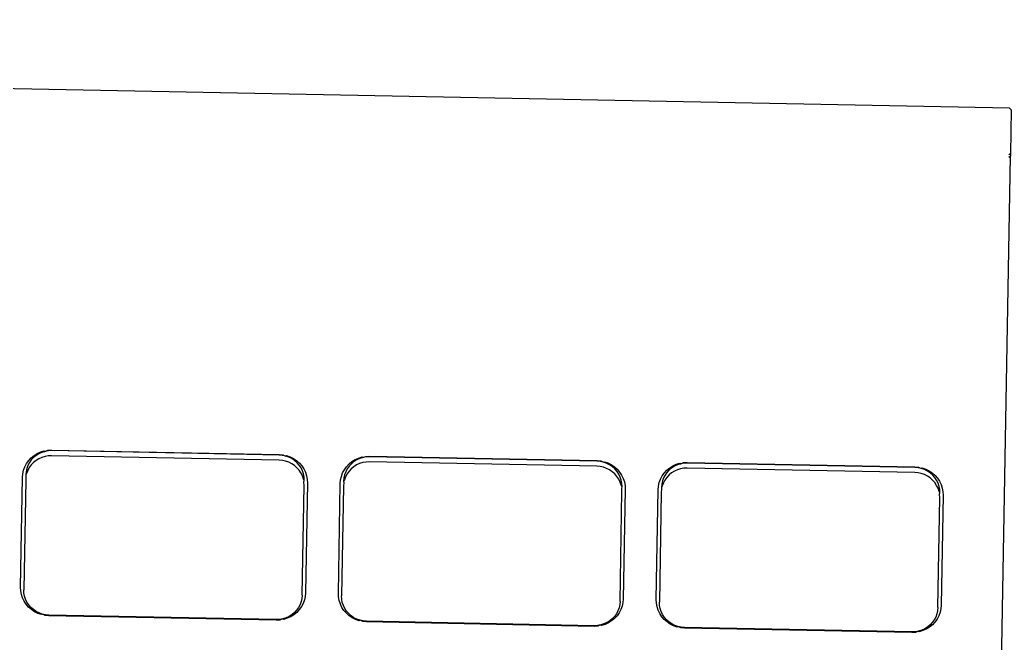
# Model space of a CAD drawing. Header units: millimetres. Extents: x 44692 to 172587, y -26854 to 14445.
# Drawn here: x 64363.5 to 64417.4, y -2970.7 to -2936.8 of the extents above; entities that cross this region are included whole.
import ezdxf

# ---------------------------------------------------------------- set-up
doc = ezdxf.new("R2010")
doc.units = ezdxf.units.MM
doc.header["$LTSCALE"] = 100
doc.layers.add('Muebles', color=112, linetype='Continuous')

msp = doc.modelspace()

# ---------------------------------------------------------------- linework, layer by layer
at = {"layer": 'Muebles'}
for p, q in [((64417.324, -2941.59), (64170.761, -2936.784)), ((64417.324, -2941.59), (64417.41, -2941.678)), ((64417.41, -2941.678), (64417.368, -2944.063)), ((64415.508, -3049.529), (64417.366, -2944.199)), ((64417.366, -2944.199), (64417.277, -2944.263)), ((64417.368, -2944.063), (64417.279, -2944.127)), ((64417.368, -2944.063), (64417.366, -2944.199)), ((64364.144, -2960.6), (64364.3, -2960.472)), ((64364.408, -2960.474), (64364.27, -2960.588)), ((64364.3, -2960.472), (64364.472, -2960.364)), ((64364.561, -2960.378), (64364.408, -2960.474)), ((64364.472, -2960.364), (64364.657, -2960.28)), ((64364.725, -2960.303), (64364.561, -2960.378)), ((64364.657, -2960.28), (64364.852, -2960.219)), ((64364.893, -2960.523), (64364.72, -2960.576)), ((64364.898, -2960.25), (64364.725, -2960.303)), ((64364.852, -2960.219), (64364.898, -2960.25)), ((64365.071, -2960.492), (64364.893, -2960.523)), ((64364.898, -2960.25), (64365.053, -2960.184)), ((64365.076, -2960.219), (64364.898, -2960.25)), ((64365.053, -2960.184), (64365.252, -2960.176)), ((64365.252, -2960.484), (64365.071, -2960.492)), ((64365.257, -2960.211), (64365.076, -2960.219)), ((64365.252, -2960.176), (64377.625, -2960.417)), ((64377.614, -2960.725), (64365.252, -2960.484)), ((64377.619, -2960.452), (64365.257, -2960.211)), ((64377.8, -2960.467), (64377.619, -2960.452)), ((64377.625, -2960.417), (64377.823, -2960.433)), ((64377.977, -2960.505), (64377.8, -2960.467)), ((64377.823, -2960.433), (64377.977, -2960.505)), ((64377.977, -2960.505), (64378.023, -2960.476)), ((64378.148, -2960.565), (64377.977, -2960.505)), ((64378.023, -2960.476), (64378.216, -2960.544)), ((64382.174, -2960.587), (64382.329, -2960.521)), ((64382.329, -2960.521), (64382.528, -2960.512)), ((64382.528, -2960.512), (64394.901, -2960.754)), ((64363.796, -2961.088), (64363.89, -2960.911)), ((64363.89, -2960.911), (64364.006, -2960.748)), ((64363.961, -2961.02), (64363.9, -2961.187)), ((64364.044, -2960.863), (64363.961, -2961.02)), ((64364.006, -2960.748), (64364.144, -2960.6)), ((64364.143, -2960.991), (64364.039, -2961.136)), ((64364.148, -2960.718), (64364.044, -2960.863)), ((64364.265, -2960.861), (64364.143, -2960.991)), ((64364.27, -2960.588), (64364.148, -2960.718)), ((64364.403, -2960.747), (64364.265, -2960.861)), ((64364.556, -2960.651), (64364.403, -2960.747)), ((64364.72, -2960.576), (64364.556, -2960.651)), ((64377.795, -2960.74), (64377.614, -2960.725)), ((64377.972, -2960.778), (64377.795, -2960.74)), ((64378.143, -2960.838), (64377.972, -2960.778)), ((64378.304, -2960.919), (64378.143, -2960.838)), ((64378.309, -2960.646), (64378.148, -2960.565)), ((64378.216, -2960.544), (64378.398, -2960.636)), ((64378.453, -2961.021), (64378.304, -2960.919)), ((64378.458, -2960.748), (64378.309, -2960.646)), ((64378.398, -2960.636), (64378.566, -2960.75)), ((64378.588, -2961.14), (64378.453, -2961.021)), ((64378.593, -2960.867), (64378.458, -2960.748)), ((64378.566, -2960.75), (64378.717, -2960.884)), ((64378.71, -2961.002), (64378.593, -2960.867)), ((64378.808, -2961.151), (64378.71, -2961.002)), ((64378.717, -2960.884), (64378.849, -2961.037)), ((64378.849, -2961.037), (64378.96, -2961.205)), ((64381.282, -2961.084), (64381.42, -2960.937)), ((64381.424, -2961.055), (64381.32, -2961.2)), ((64381.42, -2960.937), (64381.576, -2960.809)), ((64381.546, -2960.924), (64381.424, -2961.055)), ((64381.684, -2960.81), (64381.546, -2960.924)), ((64381.576, -2960.809), (64381.748, -2960.701)), ((64381.832, -2960.988), (64381.679, -2961.083)), ((64381.837, -2960.715), (64381.684, -2960.81)), ((64381.748, -2960.701), (64381.933, -2960.617)), ((64381.996, -2960.913), (64381.832, -2960.988)), ((64382.001, -2960.64), (64381.837, -2960.715)), ((64381.933, -2960.617), (64382.128, -2960.556)), ((64382.169, -2960.86), (64381.996, -2960.913)), ((64382.174, -2960.587), (64382.001, -2960.64)), ((64382.128, -2960.556), (64382.174, -2960.587)), ((64382.347, -2960.829), (64382.169, -2960.86)), ((64382.352, -2960.556), (64382.174, -2960.587)), ((64382.529, -2960.821), (64382.347, -2960.829)), ((64382.533, -2960.548), (64382.352, -2960.556)), ((64394.89, -2961.062), (64382.529, -2960.821)), ((64394.895, -2960.789), (64382.533, -2960.548)), ((64395.071, -2961.077), (64394.89, -2961.062)), ((64395.076, -2960.804), (64394.895, -2960.789)), ((64394.901, -2960.754), (64395.099, -2960.77)), ((64395.248, -2961.115), (64395.071, -2961.077)), ((64395.253, -2960.842), (64395.076, -2960.804)), ((64395.099, -2960.77), (64395.253, -2960.842)), ((64395.253, -2960.842), (64395.299, -2960.813)), ((64395.424, -2960.902), (64395.253, -2960.842)), ((64395.299, -2960.813), (64395.492, -2960.881)), ((64395.585, -2960.983), (64395.424, -2960.902)), ((64395.492, -2960.881), (64395.674, -2960.973)), ((64395.734, -2961.084), (64395.585, -2960.983)), ((64395.674, -2960.973), (64395.842, -2961.087)), ((64398.852, -2961.145), (64399.024, -2961.038)), ((64399.113, -2961.052), (64398.96, -2961.147)), ((64399.024, -2961.038), (64399.209, -2960.953)), ((64399.277, -2960.977), (64399.113, -2961.052)), ((64399.209, -2960.953), (64399.404, -2960.893)), ((64399.45, -2960.923), (64399.277, -2960.977)), ((64399.404, -2960.893), (64399.45, -2960.923)), ((64399.45, -2960.923), (64399.606, -2960.858)), ((64399.628, -2960.892), (64399.45, -2960.923)), ((64399.606, -2960.858), (64399.804, -2960.849)), ((64399.809, -2960.884), (64399.628, -2960.892)), ((64399.804, -2960.849), (64412.177, -2961.09)), ((64412.171, -2961.125), (64399.809, -2960.884)), ((64363.667, -2961.663), (64363.684, -2961.47)), ((64363.684, -2961.47), (64363.727, -2961.275)), ((64363.727, -2961.275), (64363.796, -2961.088)), ((64363.862, -2961.359), (64363.847, -2961.535)), ((64363.895, -2961.46), (64363.847, -2961.535)), ((64363.847, -2961.535), (64363.857, -2961.632)), ((64363.9, -2961.187), (64363.862, -2961.359)), ((64363.956, -2961.293), (64363.895, -2961.46)), ((64364.039, -2961.136), (64363.956, -2961.293)), ((64378.705, -2961.275), (64378.588, -2961.14)), ((64378.803, -2961.424), (64378.705, -2961.275)), ((64378.881, -2961.584), (64378.803, -2961.424)), ((64378.885, -2961.311), (64378.808, -2961.151)), ((64378.936, -2961.753), (64378.881, -2961.584)), ((64378.941, -2961.48), (64378.885, -2961.311)), ((64378.973, -2961.654), (64378.941, -2961.48)), ((64378.96, -2961.205), (64379.047, -2961.385)), ((64379.047, -2961.385), (64379.11, -2961.575)), ((64379.11, -2961.575), (64379.146, -2961.771)), ((64380.96, -2961.807), (64381.003, -2961.612)), ((64381.003, -2961.612), (64381.072, -2961.425)), ((64381.072, -2961.425), (64381.166, -2961.248)), ((64381.176, -2961.523), (64381.138, -2961.696)), ((64381.166, -2961.248), (64381.282, -2961.084)), ((64381.237, -2961.357), (64381.176, -2961.523)), ((64381.315, -2961.473), (64381.232, -2961.63)), ((64381.32, -2961.2), (64381.237, -2961.357)), ((64381.419, -2961.328), (64381.315, -2961.473)), ((64381.541, -2961.197), (64381.419, -2961.328)), ((64381.679, -2961.083), (64381.541, -2961.197)), ((64395.419, -2961.175), (64395.248, -2961.115)), ((64395.58, -2961.256), (64395.419, -2961.175)), ((64395.729, -2961.357), (64395.58, -2961.256)), ((64395.864, -2961.477), (64395.729, -2961.357)), ((64395.869, -2961.204), (64395.734, -2961.084)), ((64395.842, -2961.087), (64395.993, -2961.221)), ((64395.981, -2961.612), (64395.864, -2961.477)), ((64395.986, -2961.339), (64395.869, -2961.204)), ((64396.079, -2961.761), (64395.981, -2961.612)), ((64396.084, -2961.488), (64395.986, -2961.339)), ((64395.993, -2961.221), (64396.126, -2961.374)), ((64396.162, -2961.648), (64396.084, -2961.488)), ((64396.126, -2961.374), (64396.236, -2961.542)), ((64396.236, -2961.542), (64396.324, -2961.722)), ((64398.349, -2961.761), (64398.442, -2961.585)), ((64398.442, -2961.585), (64398.559, -2961.421)), ((64398.596, -2961.537), (64398.513, -2961.694)), ((64398.559, -2961.421), (64398.696, -2961.274)), ((64398.7, -2961.392), (64398.596, -2961.537)), ((64398.817, -2961.534), (64398.695, -2961.665)), ((64398.696, -2961.274), (64398.852, -2961.145)), ((64398.822, -2961.261), (64398.7, -2961.392)), ((64398.955, -2961.42), (64398.817, -2961.534)), ((64398.96, -2961.147), (64398.822, -2961.261)), ((64399.108, -2961.325), (64398.955, -2961.42)), ((64399.272, -2961.25), (64399.108, -2961.325)), ((64399.445, -2961.196), (64399.272, -2961.25)), ((64399.623, -2961.165), (64399.445, -2961.196)), ((64399.805, -2961.157), (64399.623, -2961.165)), ((64412.166, -2961.398), (64399.805, -2961.157)), ((64412.347, -2961.413), (64412.166, -2961.398)), ((64412.352, -2961.14), (64412.171, -2961.125)), ((64412.177, -2961.09), (64412.376, -2961.107)), ((64412.524, -2961.451), (64412.347, -2961.413)), ((64412.529, -2961.178), (64412.352, -2961.14)), ((64412.376, -2961.107), (64412.529, -2961.178)), ((64412.695, -2961.512), (64412.524, -2961.451)), ((64412.529, -2961.178), (64412.576, -2961.15)), ((64412.7, -2961.239), (64412.529, -2961.178)), ((64412.576, -2961.15), (64412.768, -2961.218)), ((64412.856, -2961.593), (64412.695, -2961.512)), ((64412.861, -2961.32), (64412.7, -2961.239)), ((64412.768, -2961.218), (64412.95, -2961.309)), ((64413.005, -2961.694), (64412.856, -2961.593)), ((64413.01, -2961.421), (64412.861, -2961.32)), ((64412.95, -2961.309), (64413.118, -2961.423)), ((64413.145, -2961.54), (64413.01, -2961.421)), ((64413.118, -2961.423), (64413.27, -2961.558)), ((64413.262, -2961.676), (64413.145, -2961.54)), ((64413.27, -2961.558), (64413.402, -2961.71)), ((64363.562, -2967.639), (64363.667, -2961.663)), ((64363.842, -2961.809), (64363.737, -2967.774)), ((64363.857, -2961.632), (64363.842, -2961.809)), ((64378.872, -2968.069), (64378.977, -2962.104)), ((64378.982, -2961.831), (64378.936, -2961.753)), ((64378.968, -2961.927), (64378.982, -2961.831)), ((64378.977, -2962.104), (64378.968, -2961.927)), ((64378.982, -2961.831), (64378.973, -2961.654)), ((64379.156, -2961.965), (64379.05, -2967.941)), ((64379.146, -2961.771), (64379.156, -2961.965)), ((64380.838, -2967.976), (64380.944, -2962)), ((64380.944, -2962), (64380.96, -2961.807)), ((64381.118, -2962.145), (64381.013, -2968.11)), ((64381.133, -2961.969), (64381.118, -2962.145)), ((64381.138, -2961.696), (64381.123, -2961.872)), ((64381.171, -2961.796), (64381.123, -2961.872)), ((64381.123, -2961.872), (64381.133, -2961.969)), ((64381.232, -2961.63), (64381.171, -2961.796)), ((64396.157, -2961.921), (64396.079, -2961.761)), ((64396.212, -2962.09), (64396.157, -2961.921)), ((64396.217, -2961.817), (64396.162, -2961.648)), ((64396.258, -2962.167), (64396.212, -2962.09)), ((64396.249, -2961.991), (64396.217, -2961.817)), ((64396.258, -2962.167), (64396.249, -2961.991)), ((64396.324, -2961.722), (64396.386, -2961.912)), ((64396.386, -2961.912), (64396.422, -2962.108)), ((64396.422, -2962.108), (64396.432, -2962.302)), ((64398.22, -2962.336), (64398.236, -2962.144)), ((64398.236, -2962.144), (64398.279, -2961.949)), ((64398.279, -2961.949), (64398.349, -2961.761)), ((64398.414, -2962.033), (64398.399, -2962.209)), ((64398.447, -2962.133), (64398.399, -2962.209)), ((64398.452, -2961.86), (64398.414, -2962.033)), ((64398.508, -2961.967), (64398.447, -2962.133)), ((64398.513, -2961.694), (64398.452, -2961.86)), ((64398.592, -2961.81), (64398.508, -2961.967)), ((64398.695, -2961.665), (64398.592, -2961.81)), ((64413.14, -2961.813), (64413.005, -2961.694)), ((64413.257, -2961.949), (64413.14, -2961.813)), ((64413.355, -2962.098), (64413.257, -2961.949)), ((64413.36, -2961.825), (64413.262, -2961.676)), ((64413.433, -2962.258), (64413.355, -2962.098)), ((64413.438, -2961.985), (64413.36, -2961.825)), ((64413.402, -2961.71), (64413.513, -2961.878)), ((64413.493, -2962.153), (64413.438, -2961.985)), ((64413.525, -2962.327), (64413.493, -2962.153)), ((64413.513, -2961.878), (64413.6, -2962.059)), ((64413.6, -2962.059), (64413.662, -2962.249)), ((64396.148, -2968.405), (64396.253, -2962.44)), ((64396.244, -2962.264), (64396.258, -2962.167)), ((64396.253, -2962.44), (64396.244, -2962.264)), ((64396.432, -2962.302), (64396.327, -2968.278)), ((64398.114, -2968.313), (64398.22, -2962.336)), ((64398.394, -2962.482), (64398.289, -2968.447)), ((64398.409, -2962.306), (64398.394, -2962.482)), ((64398.399, -2962.209), (64398.409, -2962.306)), ((64413.488, -2962.426), (64413.433, -2962.258)), ((64413.534, -2962.504), (64413.488, -2962.426)), ((64413.52, -2962.6), (64413.534, -2962.504)), ((64413.529, -2962.777), (64413.52, -2962.6)), ((64413.534, -2962.504), (64413.525, -2962.327)), ((64413.708, -2962.638), (64413.603, -2968.615)), ((64413.662, -2962.249), (64413.699, -2962.445)), ((64413.699, -2962.445), (64413.708, -2962.638)), ((64413.424, -2968.742), (64413.529, -2962.777)), ((64363.571, -2967.833), (64363.562, -2967.639)), ((64363.608, -2968.029), (64363.571, -2967.833)), ((64363.67, -2968.219), (64363.608, -2968.029)), ((64363.745, -2967.95), (64363.737, -2967.774)), ((64363.778, -2968.124), (64363.745, -2967.95)), ((64378.872, -2968.069), (64378.857, -2968.245)), ((64379.05, -2967.941), (64379.034, -2968.134)), ((64380.848, -2968.169), (64380.838, -2967.976)), ((64363.758, -2968.399), (64363.67, -2968.219)), ((64363.868, -2968.567), (64363.758, -2968.399)), ((64363.833, -2968.293), (64363.778, -2968.124)), ((64363.91, -2968.453), (64363.833, -2968.293)), ((64364, -2968.72), (64363.868, -2968.567)), ((64364.009, -2968.602), (64363.91, -2968.453)), ((64364.126, -2968.737), (64364.009, -2968.602)), ((64378.757, -2968.584), (64378.674, -2968.741)), ((64378.818, -2968.418), (64378.757, -2968.584)), ((64378.857, -2968.245), (64378.818, -2968.418)), ((64378.922, -2968.516), (64378.828, -2968.693)), ((64378.991, -2968.329), (64378.922, -2968.516)), ((64379.034, -2968.134), (64378.991, -2968.329)), ((64380.884, -2968.366), (64380.848, -2968.169)), ((64380.946, -2968.556), (64380.884, -2968.366)), ((64381.034, -2968.736), (64380.946, -2968.556)), ((64381.021, -2968.287), (64381.013, -2968.11)), ((64381.054, -2968.461), (64381.021, -2968.287)), ((64381.109, -2968.63), (64381.054, -2968.461)), ((64396.133, -2968.582), (64396.094, -2968.754)), ((64396.148, -2968.405), (64396.133, -2968.582)), ((64396.31, -2968.471), (64396.267, -2968.665)), ((64396.327, -2968.278), (64396.31, -2968.471)), ((64398.124, -2968.506), (64398.114, -2968.313)), ((64398.16, -2968.702), (64398.124, -2968.506)), ((64398.297, -2968.624), (64398.289, -2968.447)), ((64413.603, -2968.615), (64413.586, -2968.808)), ((64364.152, -2968.854), (64364, -2968.72)), ((64364.26, -2968.857), (64364.126, -2968.737)), ((64364.32, -2968.968), (64364.152, -2968.854)), ((64364.409, -2968.958), (64364.26, -2968.857)), ((64364.502, -2969.06), (64364.32, -2968.968)), ((64364.571, -2969.039), (64364.409, -2968.958)), ((64364.695, -2969.128), (64364.502, -2969.06)), ((64364.741, -2969.099), (64364.571, -2969.039)), ((64364.741, -2969.099), (64364.695, -2969.128)), ((64364.919, -2969.137), (64364.741, -2969.099)), ((64364.895, -2969.171), (64364.741, -2969.099)), ((64365.1, -2969.152), (64364.919, -2969.137)), ((64377.461, -2969.393), (64365.1, -2969.152)), ((64378.31, -2969.13), (64378.158, -2969.226)), ((64378.418, -2969.132), (64378.246, -2969.24)), ((64378.449, -2969.016), (64378.31, -2969.13)), ((64378.574, -2969.004), (64378.418, -2969.132)), ((64378.571, -2968.886), (64378.449, -2969.016)), ((64378.674, -2968.741), (64378.571, -2968.886)), ((64378.711, -2968.857), (64378.574, -2969.004)), ((64378.828, -2968.693), (64378.711, -2968.857)), ((64381.144, -2968.904), (64381.034, -2968.736)), ((64381.186, -2968.79), (64381.109, -2968.63)), ((64381.277, -2969.056), (64381.144, -2968.904)), ((64381.285, -2968.939), (64381.186, -2968.79)), ((64381.428, -2969.191), (64381.277, -2969.056)), ((64381.402, -2969.074), (64381.285, -2968.939)), ((64381.536, -2969.193), (64381.402, -2969.074)), ((64395.95, -2969.078), (64395.847, -2969.223)), ((64396.033, -2968.921), (64395.95, -2969.078)), ((64396.104, -2969.03), (64395.988, -2969.193)), ((64396.094, -2968.754), (64396.033, -2968.921)), ((64396.198, -2968.853), (64396.104, -2969.03)), ((64396.267, -2968.665), (64396.198, -2968.853)), ((64398.223, -2968.892), (64398.16, -2968.702)), ((64398.31, -2969.073), (64398.223, -2968.892)), ((64398.33, -2968.798), (64398.297, -2968.624)), ((64398.421, -2969.241), (64398.31, -2969.073)), ((64398.385, -2968.966), (64398.33, -2968.798)), ((64398.462, -2969.127), (64398.385, -2968.966)), ((64398.561, -2969.276), (64398.462, -2969.127)), ((64413.371, -2969.091), (64413.309, -2969.257)), ((64413.409, -2968.918), (64413.371, -2969.091)), ((64413.424, -2968.742), (64413.409, -2968.918)), ((64413.543, -2969.002), (64413.474, -2969.19)), ((64413.586, -2968.808), (64413.543, -2969.002)), ((64365.093, -2969.187), (64364.895, -2969.171)), ((64377.466, -2969.428), (64365.093, -2969.187)), ((64377.642, -2969.385), (64377.461, -2969.393)), ((64377.664, -2969.42), (64377.466, -2969.428)), ((64377.821, -2969.354), (64377.642, -2969.385)), ((64377.821, -2969.354), (64377.664, -2969.42)), ((64377.994, -2969.301), (64377.821, -2969.354)), ((64377.866, -2969.385), (64377.821, -2969.354)), ((64378.061, -2969.324), (64377.866, -2969.385)), ((64378.158, -2969.226), (64377.994, -2969.301)), ((64378.246, -2969.24), (64378.061, -2969.324)), ((64381.596, -2969.305), (64381.428, -2969.191)), ((64381.685, -2969.294), (64381.536, -2969.193)), ((64381.778, -2969.397), (64381.596, -2969.305)), ((64381.847, -2969.376), (64381.685, -2969.294)), ((64381.971, -2969.465), (64381.778, -2969.397)), ((64382.017, -2969.436), (64381.847, -2969.376)), ((64382.017, -2969.436), (64381.971, -2969.465)), ((64382.195, -2969.474), (64382.017, -2969.436)), ((64382.171, -2969.507), (64382.017, -2969.436)), ((64382.369, -2969.524), (64382.171, -2969.507)), ((64382.376, -2969.489), (64382.195, -2969.474)), ((64394.742, -2969.765), (64382.369, -2969.524)), ((64394.737, -2969.73), (64382.376, -2969.489)), ((64395.097, -2969.691), (64394.918, -2969.722)), ((64395.097, -2969.691), (64394.941, -2969.756)), ((64395.27, -2969.637), (64395.097, -2969.691)), ((64395.142, -2969.721), (64395.097, -2969.691)), ((64395.337, -2969.661), (64395.142, -2969.721)), ((64395.434, -2969.562), (64395.27, -2969.637)), ((64395.522, -2969.576), (64395.337, -2969.661)), ((64395.586, -2969.467), (64395.434, -2969.562)), ((64395.694, -2969.469), (64395.522, -2969.576)), ((64395.725, -2969.353), (64395.586, -2969.467)), ((64395.85, -2969.341), (64395.694, -2969.469)), ((64395.847, -2969.223), (64395.725, -2969.353)), ((64395.988, -2969.193), (64395.85, -2969.341)), ((64398.553, -2969.393), (64398.421, -2969.241)), ((64398.704, -2969.528), (64398.553, -2969.393)), ((64398.678, -2969.411), (64398.561, -2969.276)), ((64398.812, -2969.53), (64398.678, -2969.411)), ((64398.872, -2969.642), (64398.704, -2969.528)), ((64398.961, -2969.631), (64398.812, -2969.53)), ((64399.054, -2969.734), (64398.872, -2969.642)), ((64399.123, -2969.713), (64398.961, -2969.631)), ((64413.001, -2969.69), (64412.862, -2969.804)), ((64413.126, -2969.677), (64412.97, -2969.806)), ((64413.123, -2969.559), (64413.001, -2969.69)), ((64413.226, -2969.414), (64413.123, -2969.559)), ((64413.264, -2969.53), (64413.126, -2969.677)), ((64413.309, -2969.257), (64413.226, -2969.414)), ((64413.38, -2969.367), (64413.264, -2969.53)), ((64413.474, -2969.19), (64413.38, -2969.367)), ((64394.918, -2969.722), (64394.737, -2969.73)), ((64394.941, -2969.756), (64394.742, -2969.765)), ((64399.247, -2969.801), (64399.054, -2969.734)), ((64399.293, -2969.773), (64399.123, -2969.713)), ((64399.293, -2969.773), (64399.247, -2969.801)), ((64399.471, -2969.811), (64399.293, -2969.773)), ((64399.447, -2969.844), (64399.293, -2969.773)), ((64399.645, -2969.861), (64399.447, -2969.844)), ((64399.652, -2969.826), (64399.471, -2969.811)), ((64412.018, -2970.102), (64399.645, -2969.861)), ((64412.013, -2970.067), (64399.652, -2969.826)), ((64412.194, -2970.059), (64412.013, -2970.067)), ((64412.217, -2970.093), (64412.018, -2970.102)), ((64412.373, -2970.028), (64412.194, -2970.059)), ((64412.373, -2970.028), (64412.217, -2970.093)), ((64412.546, -2969.974), (64412.373, -2970.028)), ((64412.418, -2970.058), (64412.373, -2970.028)), ((64412.613, -2969.998), (64412.418, -2970.058)), ((64412.71, -2969.899), (64412.546, -2969.974)), ((64412.798, -2969.913), (64412.613, -2969.998)), ((64412.862, -2969.804), (64412.71, -2969.899)), ((64412.97, -2969.806), (64412.798, -2969.913))]:
    msp.add_line(p, q, dxfattribs=at)

doc.saveas('drawing.dxf')
